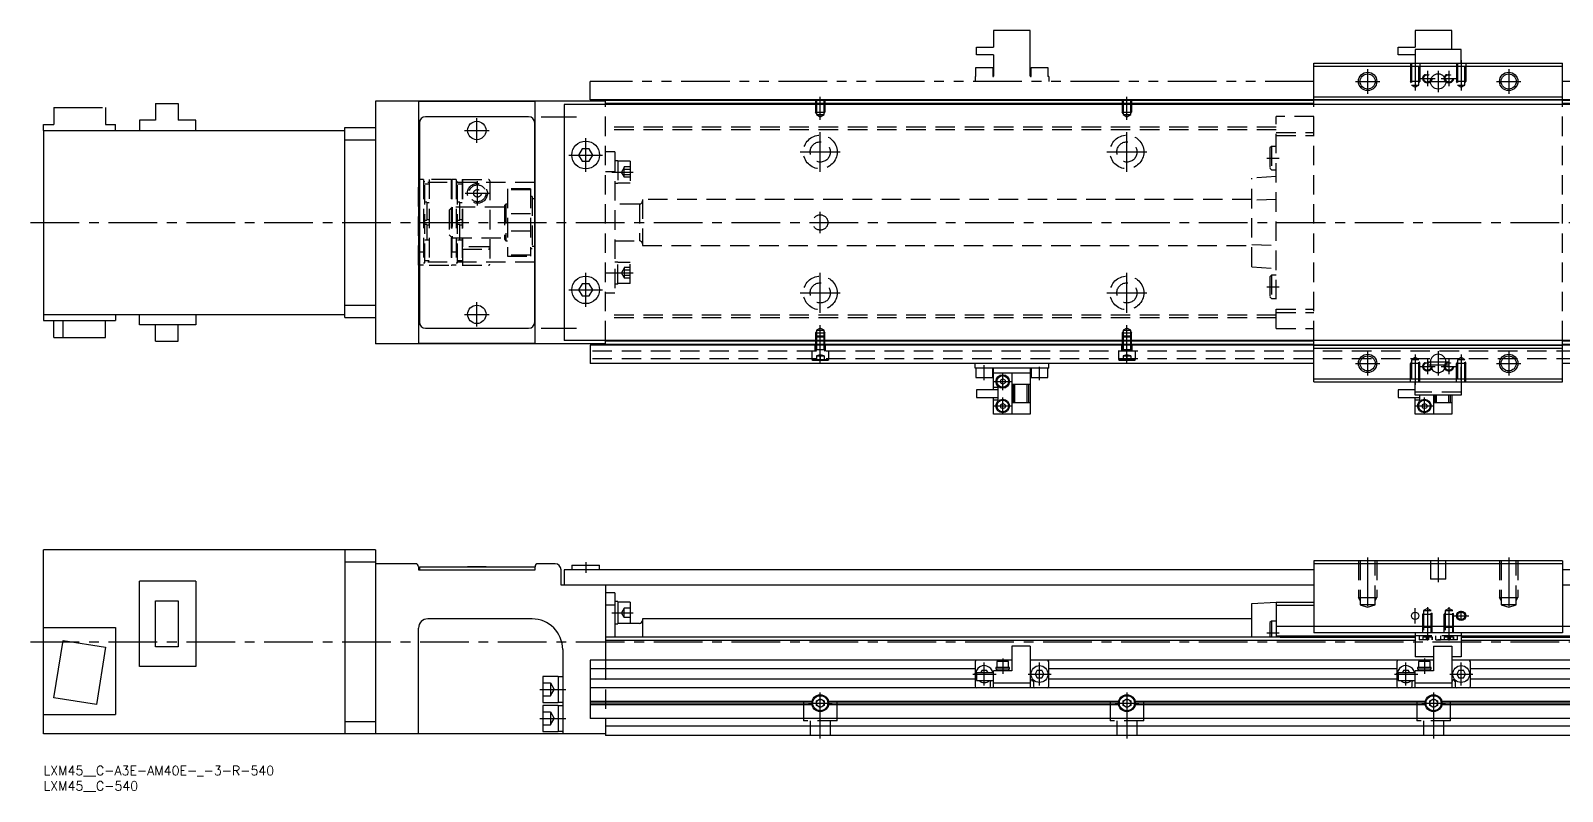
# Model space of a CAD drawing. Extents: x -4 to 877, y -8 to 240.
# Drawn here: x -4.2 to 495.3, y -8.3 to 240 of the extents above; entities that cross this region are included whole.
import ezdxf

# ---------------------------------------------------------------- set-up
doc = ezdxf.new("R2010")
doc.units = 0
doc.header["$LTSCALE"] = 0.5
for name, pattern in [('CENTER', [50.8, 31.75, -6.35, 6.35, -6.35]), ('DASHED', [19.05, 12.7, -6.35]), ('PHANTOM', [63.5, 31.75, -6.35, 6.35, -6.35, 6.35, -6.35])]:
    doc.linetypes.add(name, pattern=pattern)
for name, color, linetype in [('MSM_CENTER', 1, 'CENTER'), ('MSM_CONTINUOUS', 7, 'CONTINUOUS'), ('MSM_DASHED', 4, 'DASHED'), ('MSM_IMAGINARY', 6, 'PHANTOM'), ('MSM_NARROW', 5, 'CONTINUOUS'), ('MSM_PART_NUMBER', 7, 'CONTINUOUS')]:
    doc.layers.add(name, color=color, linetype=linetype)
doc.styles.get("Standard").update_dxf_attribs({"font": 'txt.shx', "height": 3, "bigfont": 'bigfont.shx'})

# ---------------------------------------------------------------- blocks, each defined once
blk = doc.blocks.new('*U8')
at = {"layer": 'MSM_PART_NUMBER'}
blk.add_text('LXM45__C-A3E-AM40E-_-3-R-540', height=3, dxfattribs=at).set_placement((0, -3))
blk = doc.blocks.new('*U9')
at = {"layer": 'MSM_PART_NUMBER'}
blk.add_text('LXM45__C-540', height=3, dxfattribs=at).set_placement((0, -8))

msp = doc.modelspace()

# ---------------------------------------------------------------- linework, layer by layer
at = {"layer": 'MSM_CENTER'}
for p, q in [((447.3, 230.38), (447.3, 220.47)), ((462.3, 230.38), (462.3, 220.47)), ((431.8, 227.38), (431.8, 219.38)), ((451.3, 226.88), (451.3, 221.88)), ((454.8, 226.88), (454.8, 219.88)), ((458.3, 226.88), (458.3, 221.88)), ((477.8, 227.38), (477.8, 219.38)), ((427.8, 223.38), (435.8, 223.38)), ((448.8, 224.38), (453.8, 224.38)), ((451.3, 223.38), (458.3, 223.38)), ((455.8, 224.38), (460.8, 224.38)), ((473.8, 223.38), (481.8, 223.38)), ((253.3, 210.87), (253.3, 218.38)), ((353.3, 210.87), (353.3, 218.38)), ((141.3, 203.38), (141.3, 211.38)), ((162.3, 211.88), (173.8, 211.88)), ((137.3, 207.38), (145.3, 207.38)), ((176.8, 193.88), (176.8, 204.88)), ((253.3, 193.88), (253.3, 206.88)), ((353.3, 193.88), (353.3, 206.88)), ((246.8, 200.38), (259.8, 200.38)), ((346.8, 200.38), (359.8, 200.38)), ((171.3, 199.38), (182.3, 199.38)), ((398.9, 198.38), (403, 198.38)), ((141.5, 182.88), (141.5, 190.88)), ((185.3, 193.83), (192.3, 193.83)), ((137.5, 186.88), (145.5, 186.88)), ((253.3, 173.88), (253.3, 180.88)), ((-4.2, 177.38), (737.3, 177.38)), ((176.8, 149.88), (176.8, 160.88)), ((185.3, 160.92), (192.3, 160.92)), ((253.3, 147.88), (253.3, 160.88)), ((353.3, 147.88), (353.3, 160.88)), ((171.3, 155.38), (182.3, 155.38)), ((398.9, 156.38), (403, 156.38)), ((141.3, 143.38), (141.3, 151.38)), ((246.8, 154.38), (259.8, 154.38)), ((346.8, 154.38), (359.8, 154.38)), ((137.3, 147.38), (145.3, 147.38)), ((162.3, 142.88), (173.8, 142.88)), ((253.3, 131.38), (253.3, 143.89)), ((353.3, 131.38), (353.3, 143.89)), ((431.8, 135.38), (431.8, 127.38)), ((454.8, 135.38), (454.8, 127.38)), ((477.8, 135.38), (477.8, 127.38)), ((306.8, 125.88), (306.8, 130.78)), ((324.8, 125.88), (324.8, 130.28)), ((427.8, 131.38), (435.8, 131.38)), ((447.3, 134.29), (447.3, 124.38)), ((448.8, 130.38), (453.8, 130.38)), ((451.3, 132.88), (451.3, 127.88)), ((451.3, 131.88), (458.3, 131.88)), ((451.3, 130.88), (458.3, 130.88)), ((455.8, 130.38), (460.8, 130.38)), ((458.3, 132.88), (458.3, 127.88)), ((462.3, 134.29), (462.3, 124.38)), ((462.3, 125.88), (462.3, 130.28)), ((473.8, 131.38), (481.8, 131.38)), ((309.99, 125.48), (315.61, 125.48)), ((312.8, 122.67), (312.8, 128.29)), ((312.8, 114.67), (312.8, 120.29)), ((450.3, 114.67), (450.3, 120.29)), ((309.99, 117.48), (315.61, 117.48)), ((447.49, 117.48), (453.11, 117.48)), ((141.3, 65.11), (141.3, 65)), ((176.8, 66.5), (176.8, 63)), ((431.8, 68), (431.8, 50.78)), ((454.8, 68), (454.8, 60)), ((477.8, 68), (477.8, 50.78)), ((185.3, 50), (192.3, 50)), ((447.3, 46.5), (447.3, 51.5)), ((451.3, 51.81), (451.3, 40.99)), ((458.3, 51.81), (458.3, 40.99)), ((462.3, 47.43), (462.3, 50.58)), ((459.8, 49), (464.8, 49)), ((-4.2, 40.5), (537.3, 40.5)), ((398.9, 43.5), (403, 43.5)), ((312.8, 35.1), (312.8, 30.1)), ((450.3, 35.1), (450.3, 30.1)), ((303.05, 30), (310.69, 30)), ((306.8, 26.25), (306.8, 33.75)), ((321.05, 30), (328.55, 30)), ((324.8, 26.25), (324.8, 33.75)), ((440.55, 30), (448.19, 30)), ((444.3, 26.25), (444.3, 33.75)), ((458.55, 30), (466.05, 30)), ((462.3, 26.25), (462.3, 33.75)), ((161.8, 25), (170.3, 25)), ((249.42, 20.5), (257.18, 20.5)), ((253.3, 9), (253.3, 24)), ((349.42, 20.5), (357.18, 20.5)), ((353.3, 24), (353.3, 9)), ((449.42, 20.5), (457.18, 20.5)), ((453.3, 24), (453.3, 9)), ((161.8, 15.5), (170.3, 15.5))]:
    msp.add_line(p, q, dxfattribs=at)
at = {"layer": 'MSM_CONTINUOUS'}
for p, q in [((414.3, 229.38), (495.3, 229.38)), ((414.3, 215.88), (414.3, 229.38)), ((414.3, 228.38), (495.3, 228.38)), ((495.3, 215.88), (495.3, 229.38)), ((108.3, 216.98), (108.3, 137.78)), ((183.3, 216.98), (108.3, 216.98)), ((122.3, 216.8), (122.3, 137.95)), ((160.3, 216.8), (122.3, 216.8)), ((160.3, 137.95), (160.3, 216.8)), ((734.8, 215.88), (169.8, 215.88)), ((169.8, 215.88), (169.8, 138.88)), ((723.3, 217.38), (183.3, 217.38)), ((183.3, 215.88), (183.3, 217.38)), ((414.3, 217.18), (183.3, 217.18)), ((414.3, 216.18), (183.3, 216.18)), ((414.3, 218.38), (495.3, 218.38)), ((414.3, 217.38), (495.3, 217.38)), ((723.3, 217.18), (495.3, 217.18)), ((723.3, 216.18), (495.3, 216.18)), ((122.6, 209.88), (122.6, 144.88)), ((158.2, 211.88), (124.6, 211.88)), ((160.2, 144.88), (160.2, 209.88)), ((0, 207.38), (0, 145.38)), ((0, 207.38), (98.3, 207.38)), ((98.3, 146.38), (98.3, 208.38)), ((98.3, 208.38), (108.3, 208.38)), ((122.6, 207.48), (122.3, 207.48)), ((98.3, 204.38), (108.3, 204.38)), ((122.6, 202.98), (122.3, 202.98)), ((175.65, 201.38), (174.49, 199.38)), ((177.95, 201.38), (175.65, 201.38)), ((179.11, 199.38), (177.95, 201.38)), ((174.49, 199.38), (175.65, 197.38)), ((175.65, 197.38), (177.95, 197.38)), ((177.95, 197.38), (179.11, 199.38)), ((122.6, 190.38), (122.3, 190.38)), ((160.3, 190.38), (160.2, 190.38)), ((160.3, 185.13), (160.2, 185.13)), ((160.2, 169.63), (160.3, 169.63)), ((122.6, 164.38), (122.3, 164.38)), ((160.3, 164.38), (160.2, 164.38)), ((175.65, 157.38), (174.49, 155.38)), ((174.49, 155.38), (175.65, 153.38)), ((177.95, 157.38), (175.65, 157.38)), ((179.11, 155.38), (177.95, 157.38)), ((177.95, 153.38), (179.11, 155.38)), ((98.3, 150.38), (108.3, 150.38)), ((122.6, 151.78), (122.3, 151.78)), ((160.3, 151.78), (160.2, 151.78)), ((175.65, 153.38), (177.95, 153.38)), ((0, 147.38), (98.3, 147.38)), ((0, 145.38), (23.5, 145.38)), ((3.4, 139.88), (3.4, 145.38)), ((6.37, 139.88), (6.37, 145.38)), ((20.2, 139.88), (20.2, 145.38)), ((23.5, 147.38), (23.5, 145.38)), ((31.35, 143.98), (31.35, 147.38)), ((49.7, 147.38), (49.7, 143.98)), ((98.3, 146.38), (108.3, 146.38)), ((122.3, 147.28), (122.6, 147.28)), ((3.4, 139.88), (20.2, 139.88)), ((49.7, 143.98), (31.35, 143.98)), ((36.47, 138.58), (36.47, 143.98)), ((43.93, 138.58), (43.93, 143.98)), ((124.6, 142.88), (158.2, 142.88)), ((36.47, 138.58), (43.93, 138.58)), ((183.3, 137.78), (108.3, 137.78)), ((122.3, 137.95), (160.3, 137.95)), ((734.8, 138.88), (169.8, 138.88)), ((728.3, 137.38), (178.3, 137.38)), ((178.3, 137.38), (178.3, 131.38)), ((183.3, 137.38), (183.3, 138.88)), ((414.3, 138.58), (183.3, 138.58)), ((414.3, 137.58), (183.3, 137.58)), ((414.3, 125.38), (414.3, 138.88)), ((414.3, 137.38), (495.3, 137.38)), ((414.3, 136.38), (495.3, 136.38)), ((495.3, 125.38), (495.3, 138.88)), ((723.3, 138.58), (495.3, 138.58)), ((723.3, 137.58), (495.3, 137.58)), ((414.3, 131.38), (178.3, 131.38)), ((303.8, 129.78), (303.8, 131.38)), ((327.8, 129.78), (327.8, 131.38)), ((452.3, 131.88), (452.3, 130.88)), ((457.3, 130.88), (457.3, 131.88)), ((728.3, 131.38), (495.3, 131.38)), ((327.8, 129.78), (303.8, 129.78)), ((304.05, 129.78), (304.05, 126.78)), ((304.05, 126.78), (309.55, 126.78)), ((309.55, 126.78), (309.55, 129.78)), ((309.8, 122.73), (309.8, 129.64)), ((321.8, 128.18), (309.8, 128.18)), ((312.8, 126.34), (312.05, 125.91)), ((312.05, 125.91), (312.05, 125.04)), ((312.05, 125.04), (312.8, 124.61)), ((313.55, 125.91), (312.8, 126.34)), ((312.8, 124.61), (313.55, 125.04)), ((313.55, 125.91), (313.55, 125.04)), ((315.8, 128.18), (315.8, 114.78)), ((321.8, 129.64), (321.8, 114.78)), ((322.05, 129.78), (322.05, 126.78)), ((322.05, 126.78), (327.55, 126.78)), ((327.55, 126.78), (327.55, 129.78)), ((414.3, 126.38), (495.3, 126.38)), ((414.3, 125.38), (495.3, 125.38)), ((447.3, 120.98), (447.3, 125.38)), ((462.3, 125.38), (462.3, 120.98)), ((304.3, 122.73), (304.3, 120.23)), ((311.3, 122.73), (304.3, 122.73)), ((304.3, 120.23), (311.3, 120.23)), ((311.3, 123.48), (309.8, 123.48)), ((309.8, 114.78), (309.8, 120.23)), ((311.3, 119.48), (311.3, 123.48)), ((321.8, 124.48), (315.8, 124.48)), ((316.3, 118.48), (316.3, 124.48)), ((316.8, 118.48), (316.8, 124.48)), ((320.8, 118.48), (320.8, 124.48)), ((321.3, 118.48), (321.3, 124.48)), ((441.8, 122.73), (441.8, 120.23)), ((447.3, 122.73), (441.8, 122.73)), ((441.8, 120.23), (448.8, 120.23)), ((462.3, 120.98), (447.3, 120.98)), ((447.3, 114.78), (447.3, 120.23)), ((448.8, 119.48), (448.8, 120.98)), ((453.3, 120.98), (453.3, 114.78)), ((453.8, 118.48), (453.8, 120.98)), ((454.3, 118.48), (454.3, 120.98)), ((458.3, 118.48), (458.3, 120.98)), ((458.8, 118.48), (458.8, 120.98)), ((459.3, 120.98), (459.3, 114.78)), ((309.8, 119.48), (311.3, 119.48)), ((312.8, 118.34), (312.05, 117.91)), ((312.05, 117.91), (312.05, 117.04)), ((312.05, 117.04), (312.8, 116.61)), ((313.55, 117.91), (312.8, 118.34)), ((312.8, 116.61), (313.55, 117.04)), ((313.55, 117.91), (313.55, 117.04)), ((321.8, 118.48), (315.8, 118.48)), ((447.3, 119.48), (448.8, 119.48)), ((450.3, 118.34), (449.55, 117.91)), ((449.55, 117.91), (449.55, 117.04)), ((449.55, 117.04), (450.3, 116.61)), ((451.05, 117.91), (450.3, 118.34)), ((450.3, 116.61), (451.05, 117.04)), ((451.05, 117.91), (451.05, 117.04)), ((459.3, 118.48), (453.3, 118.48)), ((321.8, 114.78), (309.8, 114.78)), ((459.3, 114.78), (447.3, 114.78)), ((0, 10.5), (0, 70.5)), ((108.3, 70.5), (0, 70.5)), ((98.3, 70.5), (98.3, 10.5)), ((108.3, 70.5), (108.3, 10.5)), ((108.3, 66.5), (98.3, 66.5)), ((121.3, 66), (108.3, 66)), ((122.3, 65), (122.3, 64)), ((122.6, 65), (160.2, 65)), ((122.6, 65), (122.6, 64)), ((138.3, 65.1), (144.3, 65.1)), ((138.3, 65.1), (138.3, 65)), ((144.3, 65), (144.3, 65.1)), ((160.2, 65), (160.2, 64)), ((160.3, 64), (160.3, 65)), ((166.8, 66), (161.3, 66)), ((172.3, 65.5), (172.3, 64)), ((172.3, 65.5), (181.3, 65.5)), ((181.3, 64), (181.3, 65.5)), ((414.3, 67), (414.3, 43.5)), ((495.3, 67), (414.3, 67)), ((495.3, 66), (414.3, 66)), ((495.3, 67), (495.3, 43.5)), ((31.35, 32.5), (31.35, 60.3)), ((49.7, 60.3), (31.35, 60.3)), ((49.7, 60.3), (49.7, 32.5)), ((122.3, 64), (160.3, 64)), ((168.8, 59), (168.8, 64)), ((169.8, 64), (169.8, 59)), ((414.3, 64), (169.8, 64)), ((734.8, 64), (495.3, 64)), ((414.3, 59), (168.8, 59)), ((183.3, 59), (183.3, 34.5)), ((186.3, 56.5), (183.3, 56.5)), ((186.3, 56.47), (186.3, 42)), ((735.3, 59), (495.3, 59)), ((36.47, 38.85), (36.47, 53.95)), ((36.47, 53.95), (43.93, 53.95)), ((43.93, 53.95), (43.93, 38.85)), ((186.3, 52.5), (183.3, 52.5)), ((187.3, 53.65), (186.3, 53.65)), ((187.3, 53.62), (187.3, 46.35)), ((191.3, 53.5), (187.3, 53.5)), ((191.3, 53.5), (191.3, 46.5)), ((394, 53), (402, 53.5)), ((394, 42), (394, 53)), ((402, 53.5), (414.3, 53.5)), ((402, 53.5), (402, 42)), ((402, 52.5), (414.3, 52.5)), ((0, 45.2), (23.5, 45.2)), ((23.5, 45.2), (23.5, 16.8)), ((122.3, 10.5), (122.3, 45)), ((159.3, 48), (125.3, 48)), ((186.3, 46.35), (187.3, 46.35)), ((194.3, 46.5), (187.28, 46.5)), ((195.3, 48), (195.3, 42)), ((394, 48), (195.3, 48)), ((400.4, 47.3), (399.9, 46.8)), ((399.9, 46.8), (399.9, 42)), ((402, 47.3), (400.4, 47.3)), ((400.4, 47.3), (400.4, 42)), ((507.6, 45.5), (402, 45.5)), ((506.3, 45.5), (403.3, 45.5)), ((3.4, 22.21), (6.37, 40.98)), ((6.37, 40.98), (20.2, 38.79)), ((447.3, 42), (183.3, 42)), ((447.3, 41), (183.3, 41)), ((447.3, 42.4), (402, 42.4)), ((447.3, 42.4), (403.3, 42.4)), ((403.3, 42), (447.3, 42)), ((495.3, 43.5), (414.3, 43.5)), ((447.3, 43.5), (447.3, 35.6)), ((462.3, 43.5), (462.3, 35.6)), ((506.3, 42.4), (462.3, 42.4)), ((507.6, 42.4), (462.3, 42.4)), ((462.3, 42), (506.3, 42)), ((723.3, 42), (462.3, 42)), ((723.3, 41), (462.3, 41)), ((20.2, 38.79), (17.23, 20.02)), ((43.93, 38.85), (36.47, 38.85)), ((169.3, 38), (169.3, 10.5)), ((321.8, 39.1), (315.8, 39.1)), ((315.8, 39.1), (315.8, 31.1)), ((321.8, 39.1), (321.8, 25.5)), ((453.3, 35.6), (447.3, 35.6)), ((453.3, 39.1), (453.3, 31.1)), ((453.3, 39.1), (459.3, 39.1)), ((459.3, 39.1), (459.3, 25.5)), ((462.3, 35.6), (459.3, 35.6)), ((49.7, 32.5), (31.35, 32.5)), ((178.3, 34.5), (178.3, 15.5)), ((315.8, 34.5), (178.3, 34.5)), ((303.8, 31.7), (178.3, 31.7)), ((303.8, 30.3), (303.62, 30)), ((303.62, 30), (303.8, 29.7)), ((303.8, 34), (303.8, 26)), ((309.8, 30.35), (304.3, 30.35)), ((304.3, 30.35), (304.3, 27.85)), ((306.08, 31.25), (305.56, 30.35)), ((306.08, 31.25), (307.52, 31.25)), ((308.04, 30.35), (307.52, 31.25)), ((315.8, 31.1), (309.8, 31.1)), ((309.8, 25.5), (309.8, 31.1)), ((310.6, 32.1), (310.6, 31.6)), ((315, 32.1), (310.6, 32.1)), ((315, 31.6), (310.6, 31.6)), ((310.8, 31.6), (310.8, 31.1)), ((310.9, 34.1), (310.9, 32.1)), ((314.7, 34.1), (310.9, 34.1)), ((314.7, 32.1), (314.7, 34.1)), ((314.8, 31.1), (314.8, 31.6)), ((315, 31.6), (315, 32.1)), ((453.3, 34.5), (321.8, 34.5)), ((324.08, 31.25), (323.36, 30)), ((323.36, 30), (324.08, 28.75)), ((324.08, 31.25), (325.52, 31.25)), ((326.24, 30), (325.52, 31.25)), ((325.52, 28.75), (326.24, 30)), ((327.8, 26), (327.8, 34)), ((441.3, 31.7), (327.8, 31.7)), ((327.98, 30), (327.8, 30.3)), ((327.8, 29.7), (327.98, 30)), ((441.3, 30.3), (441.12, 30)), ((441.12, 30), (441.3, 29.7)), ((441.3, 34), (441.3, 26)), ((447.3, 30.35), (441.8, 30.35)), ((441.8, 30.35), (441.8, 27.85)), ((443.58, 31.25), (443.06, 30.35)), ((443.58, 31.25), (445.02, 31.25)), ((445.54, 30.35), (445.02, 31.25)), ((453.3, 31.1), (447.3, 31.1)), ((447.3, 25.5), (447.3, 31.1)), ((448.1, 32.1), (448.1, 31.6)), ((452.5, 32.1), (448.1, 32.1)), ((452.5, 31.6), (448.1, 31.6)), ((448.3, 31.6), (448.3, 31.1)), ((448.4, 34.1), (448.4, 32.1)), ((452.2, 34.1), (448.4, 34.1)), ((452.2, 32.1), (452.2, 34.1)), ((452.3, 31.1), (452.3, 31.6)), ((452.5, 31.6), (452.5, 32.1)), ((590.8, 34.5), (459.3, 34.5)), ((461.58, 31.25), (460.86, 30)), ((460.86, 30), (461.58, 28.75)), ((461.58, 31.25), (463.02, 31.25)), ((463.74, 30), (463.02, 31.25)), ((463.02, 28.75), (463.74, 30)), ((465.3, 26), (465.3, 34)), ((578.8, 31.7), (465.3, 31.7)), ((465.48, 30), (465.3, 30.3)), ((465.3, 29.7), (465.48, 30)), ((167.8, 29.25), (162.8, 29.25)), ((162.8, 29.25), (162.8, 20.75)), ((167.8, 29.25), (167.8, 20.75)), ((169.3, 29.15), (167.8, 29.15)), ((303.8, 28.3), (178.3, 28.3)), ((728.3, 25.5), (178.3, 25.5)), ((304.3, 27.85), (309.8, 27.85)), ((308.8, 26), (308.8, 27.6)), ((309.8, 27.15), (321.8, 27.15)), ((309.8, 27.1), (321.8, 27.1)), ((309.85, 27.15), (309.85, 27.1)), ((321.75, 27.15), (321.75, 27.1)), ((322.8, 27.6), (322.8, 26)), ((324.08, 28.75), (325.52, 28.75)), ((441.3, 28.3), (327.8, 28.3)), ((441.8, 27.85), (447.3, 27.85)), ((446.3, 26), (446.3, 27.6)), ((447.3, 27.15), (459.3, 27.15)), ((447.3, 27.1), (459.3, 27.1)), ((447.35, 27.15), (447.35, 27.1)), ((459.25, 27.15), (459.25, 27.1)), ((460.3, 27.6), (460.3, 26)), ((461.58, 28.75), (463.02, 28.75)), ((578.8, 28.3), (465.3, 28.3)), ((17.23, 20.02), (3.4, 22.21)), ((162.8, 20.75), (167.8, 20.75)), ((167.8, 20.85), (169.3, 20.85)), ((250.6, 21), (178.3, 21)), ((250.55, 20.5), (178.3, 20.5)), ((250.6, 20), (178.3, 20)), ((252.05, 21.22), (253.3, 21.94)), ((252.05, 19.78), (252.05, 21.22)), ((253.3, 21.94), (254.55, 21.22)), ((254.55, 21.22), (254.55, 19.78)), ((350.6, 21), (256, 21)), ((350.6, 20), (256, 20)), ((350.55, 20.5), (256.05, 20.5)), ((352.05, 21.22), (353.3, 21.94)), ((352.05, 19.78), (352.05, 21.22)), ((353.3, 21.94), (354.55, 21.22)), ((354.55, 21.22), (354.55, 19.78)), ((450.6, 21), (356, 21)), ((450.6, 20), (356, 20)), ((450.55, 20.5), (356.05, 20.5)), ((452.05, 21.22), (453.3, 21.94)), ((452.05, 19.78), (452.05, 21.22)), ((453.3, 21.94), (454.55, 21.22)), ((454.55, 21.22), (454.55, 19.78)), ((550.6, 21), (456, 21)), ((550.6, 20), (456, 20)), ((550.55, 20.5), (456.05, 20.5)), ((0, 16.8), (23.5, 16.8)), ((167.8, 19.75), (162.8, 19.75)), ((162.8, 19.75), (162.8, 11.25)), ((167.8, 19.75), (167.8, 11.25)), ((169.3, 19.65), (167.8, 19.65)), ((728.3, 15.5), (178.3, 15.5)), ((183.3, 15.5), (183.3, 10)), ((253.3, 19.06), (252.05, 19.78)), ((254.55, 19.78), (253.3, 19.06)), ((353.3, 19.06), (352.05, 19.78)), ((354.55, 19.78), (353.3, 19.06)), ((453.3, 19.06), (452.05, 19.78)), ((454.55, 19.78), (453.3, 19.06)), ((183.3, 10.5), (0, 10.5)), ((98.3, 14.5), (108.3, 14.5)), ((162.8, 11.25), (167.8, 11.25)), ((167.8, 11.35), (169.3, 11.35)), ((723.3, 13), (183.3, 13)), ((723.3, 10), (183.3, 10))]:
    msp.add_line(p, q, dxfattribs=at)
for centre, radius in [((431.8, 223.38), 2.46), ((454.8, 223.38), 2.5), ((477.8, 223.38), 2.46), ((141.3, 207.38), 3), ((176.8, 199.38), 4.5), ((176.8, 155.38), 4.5), ((141.3, 147.38), 3), ((431.8, 131.38), 2.46), ((477.8, 131.38), 2.46), ((312.8, 125.48), 2.2), ((312.8, 125.48), 1.9), ((312.8, 117.48), 2.2), ((312.8, 117.48), 1.9), ((450.3, 117.48), 2.2), ((450.3, 117.48), 1.9), ((447.3, 49), 1.23), ((462.3, 49), 1.23), ((324.8, 30), 2.75), ((462.3, 30), 2.75), ((253.3, 20.5), 2.75), ((253.3, 20.5), 2.45), ((253.3, 20.5), 1.25), ((353.3, 20.5), 2.75), ((353.3, 20.5), 2.45), ((353.3, 20.5), 1.25), ((453.3, 20.5), 2.75), ((453.3, 20.5), 2.45), ((453.3, 20.5), 1.25)]:
    msp.add_circle(centre, radius, dxfattribs=at)
for centre, radius, start, end in [((124.6, 209.88), 2, 90, 180), ((158.2, 209.88), 2, 0, 90), ((124.6, 144.88), 2, 180, 270), ((158.2, 144.88), 2, 270, 0), ((454.8, 131.88), 2.5, 359.9999, 179.9999), ((454.8, 130.88), 2.5, 179.9999, 359.9999), ((309.55, 129.24), 0.531, 67.7887, 89.707), ((309.7, 129.65), 0.0991, 355.8281, 61.8151), ((321.9, 129.65), 0.0991, 118.1849, 184.1719), ((322.05, 129.24), 0.531, 90.293, 112.2113), ((121.3, 65), 1, 0, 90), ((161.3, 65), 1, 90.3138, 180), ((166.77, 63.97), 2.03, 0.8442, 89.1558), ((125.3, 45), 3, 90, 180), ((159.3, 38), 10, 0, 90), ((194.3, 47.5), 1, 270, 0), ((304.3, 34), 0.5, 90, 180), ((306.8, 30), 2.75, 7.312, 204.62), ((327.3, 34), 0.5, 0, 90), ((441.8, 34), 0.5, 90, 180), ((444.3, 30), 2.75, 7.312, 204.62), ((464.8, 34), 0.5, 0, 90), ((304.3, 26), 0.5, 180, 270), ((306.8, 30), 2.75, 231.4273, 308.5727), ((308.3, 26), 0.5, 270, 0), ((309.3, 27.6), 0.5, 150, 180), ((309.28, 27.59), 0.517, 4.3661, 29.8325), ((322.3, 27.6), 0.5, 0, 180), ((323.3, 26), 0.5, 180, 270), ((327.3, 26), 0.5, 270, 0), ((441.8, 26), 0.5, 180, 270), ((444.3, 30), 2.75, 231.4273, 308.5727), ((445.8, 26), 0.5, 270, 0), ((446.8, 27.6), 0.5, 150, 180), ((446.78, 27.59), 0.517, 4.3661, 29.8325), ((459.8, 27.6), 0.5, 0, 180), ((460.8, 26), 0.5, 180, 270), ((464.8, 26), 0.5, 270, 0)]:
    msp.add_arc(centre, radius, start, end, dxfattribs=at)
at = {"layer": 'MSM_DASHED'}
for p, q in [((445.8, 229.38), (445.8, 223.38)), ((446.07, 229.38), (446.07, 222.18)), ((448.53, 222.18), (448.53, 229.38)), ((448.8, 229.38), (448.8, 223.38)), ((460.8, 229.38), (460.8, 223.38)), ((461.07, 229.38), (461.07, 222.18)), ((463.53, 222.18), (463.53, 229.38)), ((463.8, 229.38), (463.8, 223.38)), ((448.8, 223.38), (445.8, 223.38)), ((446.07, 222.91), (445.8, 223.38)), ((446.07, 222.18), (448.53, 222.18)), ((446.07, 222.18), (447.3, 221.47)), ((447.3, 221.47), (448.53, 222.18)), ((448.53, 222.91), (448.8, 223.38)), ((463.8, 223.38), (460.8, 223.38)), ((461.07, 222.91), (460.8, 223.38)), ((461.07, 222.18), (463.53, 222.18)), ((461.07, 222.18), (462.3, 221.47)), ((462.3, 221.47), (463.53, 222.18)), ((463.53, 222.91), (463.8, 223.38)), ((122.3, 216.8), (122.3, 216.98)), ((183.3, 138.88), (183.3, 215.88)), ((251.8, 217.38), (251.8, 213.38)), ((252.07, 217.38), (252.07, 212.58)), ((254.53, 212.58), (254.53, 217.38)), ((254.8, 217.38), (254.8, 213.38)), ((351.8, 217.38), (351.8, 213.38)), ((352.07, 217.38), (352.07, 212.58)), ((354.53, 212.58), (354.53, 217.38)), ((354.8, 217.38), (354.8, 213.38)), ((414.3, 138.88), (414.3, 215.88)), ((495.3, 138.88), (495.3, 215.88)), ((251.8, 213.38), (254.8, 213.38)), ((252.07, 212.91), (251.8, 213.38)), ((252.07, 212.58), (253.3, 211.87)), ((252.07, 212.58), (254.53, 212.58)), ((253.3, 211.87), (254.53, 212.58)), ((254.53, 212.91), (254.8, 213.38)), ((351.8, 213.38), (354.8, 213.38)), ((352.07, 212.91), (351.8, 213.38)), ((352.07, 212.58), (354.53, 212.58)), ((352.07, 212.58), (353.3, 211.87)), ((353.3, 211.87), (354.53, 212.58)), ((354.53, 212.91), (354.8, 213.38)), ((402, 142.78), (402, 211.98)), ((414.3, 211.98), (402, 211.98)), ((402, 208.52), (183.3, 208.52)), ((402, 207.63), (183.3, 207.63)), ((402, 206.73), (414.3, 206.73)), ((402, 205.73), (414.3, 205.73)), ((186.3, 200.38), (183.3, 200.38)), ((186.3, 200.38), (186.3, 154.38)), ((400.4, 202.18), (399.9, 201.68)), ((399.9, 201.68), (399.9, 195.08)), ((402, 202.18), (400.4, 202.18)), ((400.4, 202.18), (400.4, 194.58)), ((187.3, 197.48), (186.3, 197.48)), ((187.3, 197.48), (187.3, 190.18)), ((191.3, 197.33), (187.3, 197.33)), ((189.3, 195.33), (188.43, 193.83)), ((189.3, 192.1), (189.3, 195.56)), ((191.3, 195.56), (189.3, 195.56)), ((191.3, 197.33), (191.3, 190.33)), ((399.9, 195.08), (400.4, 194.58)), ((122.4, 191.35), (122.3, 191.24)), ((122.3, 163.48), (122.3, 191.28)), ((123.9, 191.35), (122.4, 191.35)), ((122.4, 191.35), (122.4, 167.8)), ((160.2, 190.38), (122.6, 190.38)), ((123.9, 191.35), (123.9, 163.41)), ((124.3, 190.58), (123.9, 190.58)), ((124.3, 164.18), (124.3, 190.58)), ((125.8, 189.85), (124.3, 189.85)), ((132.9, 191.38), (125.8, 191.38)), ((125.8, 191.38), (125.8, 163.38)), ((133, 191.28), (132.9, 191.38)), ((132.9, 191.38), (132.9, 163.38)), ((133.1, 191.35), (133, 191.24)), ((133, 191.28), (133, 163.48)), ((134.6, 191.35), (133.1, 191.35)), ((133.1, 191.35), (133.1, 167.8)), ((134.6, 191.35), (134.6, 163.41)), ((135, 190.58), (134.6, 190.58)), ((135, 164.18), (135, 190.58)), ((136.5, 189.85), (135, 189.85)), ((136.5, 191.27), (136.6, 191.37)), ((136.5, 191.27), (136.5, 163.48)), ((136.6, 191.37), (145.1, 191.37)), ((136.6, 191.37), (136.6, 169.45)), ((145.5, 190.97), (145.5, 163.78)), ((186.3, 193.9), (183.3, 193.9)), ((186.3, 190.18), (187.3, 190.18)), ((187.3, 190.33), (191.3, 190.33)), ((189.3, 192.33), (188.43, 193.83)), ((191.3, 194.7), (189.3, 194.7)), ((191.3, 192.96), (189.3, 192.96)), ((191.3, 192.1), (189.3, 192.1)), ((402, 192.38), (394, 191.82)), ((394, 162.93), (394, 191.82)), ((400.4, 194.58), (402, 194.58)), ((151.3, 188.38), (151.3, 166.38)), ((158.8, 188.38), (151.3, 188.38)), ((158.8, 188.01), (151.3, 188.01)), ((158.8, 188.38), (158.8, 166.38)), ((159.3, 185.88), (158.8, 185.88)), ((159.3, 185.88), (159.3, 168.88)), ((160.2, 185.13), (159.3, 185.13)), ((195.3, 184.88), (195.3, 169.88)), ((394, 184.88), (195.3, 184.88)), ((402, 184.86), (394, 184.61)), ((125.05, 183.99), (124.3, 183.99)), ((125.05, 183.99), (125.05, 178.09)), ((125.8, 183.79), (125.05, 183.79)), ((133.3, 182.38), (132.3, 181.38)), ((132.3, 181.38), (132.3, 173.38)), ((133.3, 182.38), (133.3, 172.38)), ((150.3, 182.38), (133.3, 182.38)), ((135.75, 183.99), (135, 183.99)), ((135.75, 178.09), (135.75, 183.99)), ((136.5, 183.79), (135.75, 183.79)), ((150.8, 183.38), (150.3, 182.88)), ((150.3, 182.88), (150.3, 171.88)), ((150.8, 183.38), (150.8, 171.38)), ((151.3, 183.38), (150.8, 183.38)), ((158.8, 180.17), (151.3, 180.17)), ((194.3, 183.38), (186.3, 183.38)), ((194.3, 183.38), (194.3, 171.38)), ((124.3, 178.09), (125.05, 178.09)), ((125.05, 176.67), (124.3, 176.67)), ((125.05, 178.29), (125.8, 178.29)), ((125.05, 176.67), (125.05, 171.61)), ((125.8, 176.47), (125.05, 176.47)), ((135, 178.09), (135.75, 178.09)), ((135.75, 176.67), (135, 176.67)), ((135.75, 178.29), (136.5, 178.29)), ((135.75, 171.61), (135.75, 176.67)), ((136.5, 176.47), (135.75, 176.47)), ((125.8, 171.61), (124.3, 171.61)), ((132.3, 173.38), (133.3, 172.38)), ((133.3, 172.38), (150.3, 172.38)), ((136.5, 171.61), (135, 171.61)), ((150.3, 171.88), (150.8, 171.38)), ((150.8, 171.38), (151.3, 171.38)), ((158.8, 174.58), (151.3, 174.58)), ((186.3, 171.38), (194.3, 171.38)), ((195.3, 169.88), (394, 169.88)), ((394, 170.14), (402, 169.89)), ((122.3, 167.9), (122.4, 167.8)), ((122.4, 167.8), (123.9, 167.8)), ((124.3, 164.91), (125.8, 164.91)), ((133, 167.9), (133.1, 167.8)), ((133.1, 167.8), (134.6, 167.8)), ((135, 164.91), (136.5, 164.91)), ((136.6, 169.45), (136.5, 169.51)), ((136.5, 168.71), (136.6, 168.65)), ((145.1, 169.45), (136.6, 169.45)), ((136.6, 168.65), (145.1, 168.65)), ((136.6, 168.65), (136.6, 163.38)), ((158.8, 166.74), (151.3, 166.74)), ((151.3, 166.38), (158.8, 166.38)), ((158.8, 168.88), (159.3, 168.88)), ((159.3, 169.63), (160.2, 169.63)), ((122.4, 163.41), (122.3, 163.52)), ((123.9, 163.41), (122.4, 163.41)), ((160.2, 164.38), (122.6, 164.38)), ((123.9, 164.18), (124.3, 164.18)), ((125.8, 163.38), (132.9, 163.38)), ((132.9, 163.38), (133, 163.48)), ((133.1, 163.41), (133, 163.52)), ((134.6, 163.41), (133.1, 163.41)), ((134.6, 164.18), (135, 164.18)), ((136.5, 163.48), (136.6, 163.38)), ((136.6, 163.38), (145.1, 163.38)), ((186.3, 160.85), (183.3, 160.85)), ((186.3, 164.57), (187.3, 164.57)), ((187.3, 157.27), (187.3, 164.57)), ((187.3, 164.42), (191.3, 164.42)), ((189.3, 162.42), (188.43, 160.92)), ((189.3, 159.42), (188.43, 160.92)), ((189.3, 162.65), (189.3, 159.19)), ((191.3, 162.65), (189.3, 162.65)), ((191.3, 161.79), (189.3, 161.79)), ((191.3, 160.05), (189.3, 160.05)), ((191.3, 157.42), (191.3, 164.42)), ((394, 162.93), (402, 162.38)), ((400.4, 160.18), (399.9, 159.68)), ((402, 160.18), (400.4, 160.18)), ((400.4, 160.18), (400.4, 152.58)), ((187.3, 157.27), (186.3, 157.27)), ((191.3, 157.42), (187.3, 157.42)), ((191.3, 159.19), (189.3, 159.19)), ((399.9, 159.68), (399.9, 153.08)), ((183.3, 154.38), (186.3, 154.38)), ((399.9, 153.08), (400.4, 152.58)), ((400.4, 152.58), (402, 152.58)), ((402, 147.13), (183.3, 147.13)), ((402, 146.23), (183.3, 146.23)), ((402, 149.03), (414.3, 149.03)), ((402, 148.03), (414.3, 148.03)), ((252.07, 141.84), (251.8, 141.38)), ((251.8, 141.38), (251.8, 135.38)), ((251.8, 141.38), (254.8, 141.38)), ((252.07, 140.38), (251.8, 140.1)), ((251.8, 140.1), (254.8, 140.1)), ((253.3, 142.89), (252.07, 142.18)), ((252.07, 142.18), (252.07, 135.84)), ((252.07, 142.18), (254.53, 142.18)), ((252.07, 140.38), (254.53, 140.38)), ((254.53, 142.18), (253.3, 142.89)), ((254.53, 135.84), (254.53, 142.18)), ((254.53, 141.84), (254.8, 141.38)), ((254.8, 140.1), (254.53, 140.38)), ((254.8, 135.38), (254.8, 141.38)), ((352.07, 141.84), (351.8, 141.38)), ((351.8, 141.38), (351.8, 135.38)), ((351.8, 141.38), (354.8, 141.38)), ((352.07, 140.38), (351.8, 140.1)), ((351.8, 140.1), (354.8, 140.1)), ((353.3, 142.89), (352.07, 142.18)), ((352.07, 142.18), (352.07, 135.84)), ((352.07, 142.18), (354.53, 142.18)), ((352.07, 140.38), (354.53, 140.38)), ((354.53, 142.18), (353.3, 142.89)), ((354.53, 135.84), (354.53, 142.18)), ((354.53, 141.84), (354.8, 141.38)), ((354.8, 140.1), (354.53, 140.38)), ((354.8, 135.38), (354.8, 141.38)), ((402, 142.78), (414.3, 142.78)), ((122.3, 137.95), (122.3, 137.78)), ((728.3, 135.38), (178.3, 135.38)), ((250.55, 135.38), (250.55, 132.68)), ((251.55, 137.38), (251.55, 135.38)), ((254.8, 135.84), (251.8, 135.84)), ((252.07, 135.84), (251.8, 135.38)), ((254.53, 135.84), (254.8, 135.38)), ((255.05, 135.38), (255.05, 137.38)), ((256.05, 132.68), (256.05, 135.38)), ((350.55, 135.38), (350.55, 132.68)), ((351.55, 137.38), (351.55, 135.38)), ((354.8, 135.84), (351.8, 135.84)), ((352.07, 135.84), (351.8, 135.38)), ((354.53, 135.84), (354.8, 135.38)), ((355.05, 135.38), (355.05, 137.38)), ((356.05, 132.68), (356.05, 135.38)), ((728.3, 132.88), (178.3, 132.88)), ((250.55, 132.68), (250.85, 132.38)), ((250.55, 132.68), (256.05, 132.68)), ((250.85, 132.38), (255.75, 132.38)), ((253.3, 134.21), (252.05, 133.88)), ((252.05, 133.88), (252.05, 132.38)), ((252.05, 133.88), (254.55, 133.88)), ((254.55, 133.88), (253.3, 134.21)), ((253.3, 133.88), (253.3, 132.38)), ((254.55, 133.88), (254.55, 132.38)), ((255.75, 132.38), (256.05, 132.68)), ((350.55, 132.68), (350.85, 132.38)), ((350.55, 132.68), (356.05, 132.68)), ((350.85, 132.38), (355.75, 132.38)), ((353.3, 134.21), (352.05, 133.88)), ((352.05, 133.88), (352.05, 132.38)), ((352.05, 133.88), (354.55, 133.88)), ((354.55, 133.88), (353.3, 134.21)), ((353.3, 133.88), (353.3, 132.38)), ((354.55, 133.88), (354.55, 132.38)), ((355.75, 132.38), (356.05, 132.68)), ((446.07, 131.84), (445.8, 131.38)), ((448.8, 131.38), (445.8, 131.38)), ((445.8, 125.38), (445.8, 131.38)), ((447.3, 133.29), (446.07, 132.58)), ((448.53, 132.58), (446.07, 132.58)), ((446.07, 132.58), (446.07, 125.38)), ((448.53, 132.58), (447.3, 133.29)), ((448.53, 125.38), (448.53, 132.58)), ((448.53, 131.84), (448.8, 131.38)), ((448.8, 125.38), (448.8, 131.38)), ((461.07, 131.84), (460.8, 131.38)), ((463.8, 131.38), (460.8, 131.38)), ((460.8, 125.38), (460.8, 131.38)), ((462.3, 133.29), (461.07, 132.58)), ((463.53, 132.58), (461.07, 132.58)), ((461.07, 132.58), (461.07, 125.38)), ((463.53, 132.58), (462.3, 133.29)), ((463.53, 125.38), (463.53, 132.58)), ((463.53, 131.84), (463.8, 131.38)), ((463.8, 125.38), (463.8, 131.38)), ((462.3, 121.98), (447.3, 121.98)), ((428.8, 67), (428.8, 55)), ((429.34, 67), (429.34, 52.6)), ((434.26, 52.6), (434.26, 67)), ((434.8, 67), (434.8, 55)), ((452.3, 67), (452.3, 61)), ((457.3, 61), (457.3, 67)), ((474.8, 67), (474.8, 55)), ((475.34, 67), (475.34, 52.6)), ((480.26, 52.6), (480.26, 67)), ((480.8, 67), (480.8, 55)), ((457.3, 61), (452.3, 61)), ((428.8, 55), (434.8, 55)), ((429.34, 54.06), (428.8, 55)), ((434.26, 54.06), (434.8, 55)), ((474.8, 55), (480.8, 55)), ((475.34, 54.06), (474.8, 55)), ((480.26, 54.06), (480.8, 55)), ((189.3, 51.5), (188.43, 50)), ((189.3, 48.5), (188.43, 50)), ((189.3, 48.5), (189.3, 51.5)), ((191.3, 51.5), (189.3, 51.5)), ((189.3, 50), (191.3, 50)), ((429.34, 52.6), (431.8, 51.78)), ((434.26, 52.6), (429.34, 52.6)), ((431.8, 51.78), (434.26, 52.6)), ((450.07, 49.97), (449.8, 49.5)), ((451.3, 51.41), (450.07, 50.7)), ((450.07, 50.7), (452.53, 50.7)), ((450.07, 50.7), (450.07, 43.5)), ((452.53, 50.7), (451.3, 51.41)), ((452.53, 43.5), (452.53, 50.7)), ((452.53, 49.97), (452.8, 49.5)), ((457.07, 49.97), (456.8, 49.5)), ((458.3, 51.41), (457.07, 50.7)), ((457.07, 50.7), (459.53, 50.7)), ((457.07, 50.7), (457.07, 43.5)), ((459.53, 50.7), (458.3, 51.41)), ((459.53, 43.5), (459.53, 50.7)), ((459.53, 49.97), (459.8, 49.5)), ((475.34, 52.6), (477.8, 51.78)), ((480.26, 52.6), (475.34, 52.6)), ((477.8, 51.78), (480.26, 52.6)), ((191.3, 48.5), (189.3, 48.5)), ((449.8, 43.5), (449.8, 49.5)), ((449.8, 49.5), (452.8, 49.5)), ((450.07, 45.5), (449.8, 45.23)), ((452.8, 45.23), (449.8, 45.23)), ((452.49, 45.5), (450.11, 45.5)), ((452.8, 45.23), (452.53, 45.5)), ((452.8, 43.5), (452.8, 49.5)), ((456.8, 43.5), (456.8, 49.5)), ((456.8, 49.5), (459.8, 49.5)), ((457.07, 45.5), (456.8, 45.23)), ((459.8, 45.23), (456.8, 45.23)), ((459.49, 45.5), (457.11, 45.5)), ((459.8, 45.23), (459.53, 45.5)), ((459.8, 43.5), (459.8, 49.5)), ((462.3, 42.5), (447.3, 42.5)), ((448.55, 42.5), (448.55, 41.2)), ((461.05, 41.2), (448.55, 41.2)), ((449.75, 42.2), (449.75, 41.2)), ((449.75, 42.2), (452.85, 42.2)), ((449.79, 42.2), (449.79, 41.2)), ((450.93, 42.2), (450.93, 41.2)), ((451.67, 42.2), (451.67, 41.2)), ((452.81, 42.2), (452.81, 41.2)), ((452.85, 41.2), (452.85, 42.2)), ((454.05, 41.2), (454.05, 42.5)), ((454.05, 41.2), (455.55, 41.2)), ((455.55, 42.5), (455.55, 41.2)), ((456.75, 42.2), (456.75, 41.2)), ((456.75, 42.2), (459.85, 42.2)), ((456.79, 42.2), (456.79, 41.2)), ((457.93, 42.2), (457.93, 41.2)), ((458.67, 42.2), (458.67, 41.2)), ((459.81, 42.2), (459.81, 41.2)), ((459.85, 41.2), (459.85, 42.2)), ((461.05, 41.2), (461.05, 42.5)), ((183.3, 34.5), (183.3, 15.5)), ((162.8, 27.13), (165.3, 27.13)), ((162.8, 25), (165.3, 25)), ((165.3, 27.13), (165.3, 22.88)), ((165.3, 27.13), (166.53, 25)), ((165.3, 22.88), (166.53, 25)), ((162.8, 22.88), (165.3, 22.88)), ((247.8, 21), (247.8, 14.7)), ((258.8, 14.7), (258.8, 21)), ((347.8, 21), (347.8, 14.7)), ((358.8, 14.7), (358.8, 21)), ((447.8, 21), (447.8, 14.7)), ((458.8, 14.7), (458.8, 21)), ((162.8, 17.63), (165.3, 17.63)), ((162.8, 15.5), (165.3, 15.5)), ((165.3, 17.63), (165.3, 13.38)), ((165.3, 17.63), (166.53, 15.5)), ((165.3, 13.38), (166.53, 15.5)), ((162.8, 13.38), (165.3, 13.38)), ((258.8, 14.7), (247.8, 14.7)), ((250, 14.7), (250, 10)), ((256.6, 10), (256.6, 14.7)), ((358.8, 14.7), (347.8, 14.7)), ((350, 14.7), (350, 10)), ((356.6, 10), (356.6, 14.7)), ((458.8, 14.7), (447.8, 14.7)), ((450, 14.7), (450, 10)), ((456.6, 10), (456.6, 14.7))]:
    msp.add_line(p, q, dxfattribs=at)
for centre, radius in [((451.3, 224.38), 1.5), ((451.3, 224.38), 1.23), ((458.3, 224.38), 1.5), ((458.3, 224.38), 1.23), ((253.3, 200.38), 5.5), ((353.3, 200.38), 5.5), ((253.3, 200.38), 3.3), ((353.3, 200.38), 3.3), ((141.5, 186.88), 3.25), ((141.5, 186.88), 2.75), ((141.5, 186.88), 1.23), ((253.3, 177.38), 2.5), ((253.3, 154.38), 5.5), ((353.3, 154.38), 5.5), ((253.3, 154.38), 3.3), ((353.3, 154.38), 3.3), ((451.3, 130.38), 1.5), ((451.3, 130.38), 1.23), ((458.3, 130.38), 1.5), ((458.3, 130.38), 1.23)]:
    msp.add_circle(centre, radius, dxfattribs=at)
for centre, radius, start, end in [((145.1, 190.97), 0.4, 0.0053, 89.957), ((194.3, 184.38), 1, 270, 0), ((194.3, 170.38), 1, 0, 90), ((145.12, 169.89), 0.441, 267.2979, 328.6423), ((145.1, 169.05), 0.4, 270, 0), ((145.1, 163.78), 0.4, 270, 0)]:
    msp.add_arc(centre, radius, start, end, dxfattribs=at)
at = {"layer": 'MSM_IMAGINARY'}
for p, q in [((309.8, 239.98), (309.8, 234.53)), ((321.8, 239.98), (309.8, 239.98)), ((321.8, 225.11), (321.8, 239.98)), ((447.3, 239.98), (447.3, 234.53)), ((459.3, 239.98), (447.3, 239.98)), ((459.3, 233.78), (459.3, 239.98)), ((304.3, 232.03), (304.3, 234.53)), ((304.3, 234.53), (309.8, 234.53)), ((309.8, 232.03), (304.3, 232.03)), ((309.8, 232.03), (309.8, 225.11)), ((441.8, 232.03), (441.8, 234.53)), ((441.8, 234.53), (447.3, 234.53)), ((447.3, 232.03), (441.8, 232.03)), ((462.3, 233.78), (447.3, 233.78)), ((447.3, 233.78), (447.3, 229.38)), ((447.3, 232.03), (447.3, 229.38)), ((459.8, 233.78), (449.8, 233.78)), ((462.3, 229.38), (462.3, 233.78)), ((303.8, 224.98), (303.8, 223.38)), ((304.05, 224.98), (303.8, 224.98)), ((304.05, 227.98), (309.55, 227.98)), ((304.05, 224.98), (304.05, 227.98)), ((309.55, 227.98), (309.55, 224.98)), ((322.05, 227.98), (327.55, 227.98)), ((322.05, 224.98), (322.05, 227.98)), ((327.55, 227.98), (327.55, 224.98)), ((327.8, 224.98), (327.55, 224.98)), ((327.8, 224.98), (327.8, 223.38)), ((178.3, 217.38), (178.3, 223.38)), ((414.3, 223.38), (178.3, 223.38)), ((728.3, 223.38), (495.3, 223.38)), ((3.4, 214.88), (3.4, 209.38)), ((3.4, 214.88), (20.2, 214.88)), ((20.2, 214.88), (20.2, 209.38)), ((36.47, 216.18), (36.47, 210.78)), ((36.47, 216.18), (43.93, 216.18)), ((43.93, 216.18), (43.93, 210.78)), ((183.3, 217.38), (178.3, 217.38)), ((31.35, 210.78), (31.35, 207.38)), ((36.47, 210.78), (31.35, 210.78)), ((49.7, 210.78), (43.93, 210.78)), ((49.7, 207.38), (49.7, 210.78)), ((0, 209.38), (3.4, 209.38)), ((0, 207.38), (0, 209.38)), ((20.2, 209.38), (23.5, 209.38)), ((23.5, 207.38), (23.5, 209.38))]:
    msp.add_line(p, q, dxfattribs=at)
for centre, radius, start, end in [((309.56, 225.45), 0.475, 268.452, 292.8578), ((309.7, 225.1), 0.0991, 298.1849, 4.1719), ((321.9, 225.1), 0.0991, 175.8281, 241.8151), ((322.04, 225.45), 0.475, 247.1422, 271.548)]:
    msp.add_arc(centre, radius, start, end, dxfattribs=at)
at = {"layer": 'MSM_NARROW'}
msp.add_line((461.07, 222.91), (460.8, 223.38), dxfattribs=at)
for centre, radius in [((431.8, 223.38), 3), ((477.8, 223.38), 3), ((431.8, 131.38), 3), ((477.8, 131.38), 3), ((462.3, 49), 1.5)]:
    msp.add_circle(centre, radius, dxfattribs=at)

# ---------------------------------------------------------------- block references
at = {"layer": 'MSM_CONTINUOUS'}
for name in ['*U8', '*U9']:
    msp.add_blockref(name, (0, 0), dxfattribs=at)

doc.saveas('drawing.dxf')
